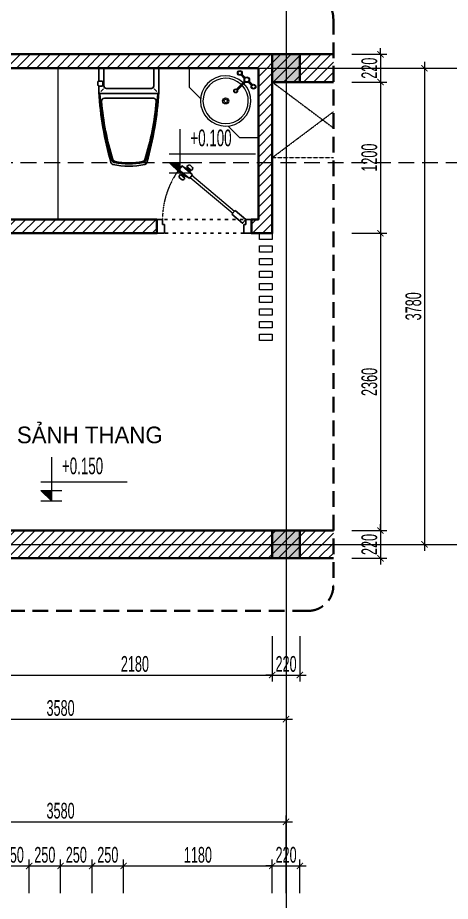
# Model space of a CAD drawing. Header units: millimetres. Extents: x 1336014 to 2939047, y -333549 to -60566.
# Drawn here: x 1419342 to 1422776, y -181620 to -174607 of the extents above; entities that cross this region are included whole.
import ezdxf
from ezdxf.enums import TextEntityAlignment as Align

# ---------------------------------------------------------------- set-up
doc = ezdxf.new("R2010")
doc.units = ezdxf.units.MM
doc.header["$MEASUREMENT"] = 0
for name, pattern in [('$1$HIDDEN', [0.375, 0.25, -0.125]), ('ACAD_ISO03W100', [30, 12, -18]), ('CENTER2', [1.125, 0.75, -0.125, 0.125, -0.125]), ('HIDDEN', [0.375, 0.25, -0.125])]:
    doc.linetypes.add(name, pattern=pattern)
for name, color, linetype, lineweight in [('01.Cut', 255, 'Continuous', 35), ('02.Thay', 145, 'Continuous', 15), ('04.Khuat', 250, 'HIDDEN', 18), ('06.betong', 2, 'Continuous', 35), ('07.Noi that', 169, 'Continuous', 5), ('07.noithat', 45, 'Continuous', 9), ('08.Dim', 156, 'Continuous', 15), ('09.Hatch', 250, 'Continuous', 5), ('10.Text', 254, 'Continuous', 18), ('10.truc', 250, 'CENTER2', 20), ('12.Kinh', 158, 'Continuous', 9), ('DIM', 252, 'Continuous', 20), ('NN_KI HIEU', 22, 'Continuous', 18)]:
    doc.layers.add(name, color=color, linetype=linetype, lineweight=lineweight)
for name, color, linetype in [('NET VUA', 143, 'Continuous'), ('NOITHAT', 250, 'Continuous'), ('text', 7, 'Continuous'), ('truc1', 250, 'ACAD_ISO03W100')]:
    doc.layers.add(name, color=color, linetype=linetype)
doc.styles.add('AVANTH', font='')
doc.styles.add('TT5_Text Dim', font='hoatbif.shx', dxfattribs={"width": 0.6})
doc.styles.get('AVANTH').set_extended_font_data('.VnAvantH')
doc.dimstyles.new('TT5_Dim 1-50', dxfattribs={"dimscale": 50, "dimtxt": 2.5, "dimasz": 1, "dimexe": 1, "dimexo": 0.5, "dimgap": 0.5, "dimtad": 1, "dimdec": 0, "dimzin": 0, "dimdsep": 46, "dimtxsty": 'TT5_Text Dim', "dimblk": 'ARCHTICK', "dimcen": 0, "dimdle": 1, "dimclrd": 256, "dimclre": 256, "dimclrt": 1, "dimadec": 0, "dimazin": 0, "dimtfac": 0.015, "dimtdec": 0, "dimtix": 1, "dimtmove": 2, "dimatfit": 3, "dimldrblk": 'DOT', "dimfxl": 1, "dimtolj": 1, "dimtzin": 0, "dimlwd": -1, "dimlwe": -1, "dimarcsym": 1})
pattern_1 = [(45, (872355.73, -161638.53), (-39.7747564, 39.7747564), [])]

# ---------------------------------------------------------------- blocks, each defined once
blk = doc.blocks.new('DFGFH')
h = blk.add_hatch(color=256)
h.dxf.hatch_style = 1
h.paths.add_polyline_path([(15438.1, 12136.8), (15658.1, 12136.8), (15658.1, 12356.8), (15438.1, 12356.8)])
blk.add_lwpolyline([(15438.1, 12136.8), (15658.1, 12136.8), (15658.1, 12356.8), (15438.1, 12356.8)], close=True)
blk = doc.blocks.new('xibet5')
for p, q in [((-198.5, 0), (-198.5, -141)), ((198.5, 0), (198.5, -141)), ((-245.5, -111.5), (-245.5, -132.5)), ((-237.5, -102.5), (-215.5, -102.5)), ((-206.5, -111.5), (-206.5, -132.5)), ((-237.5, -141.5), (-215.5, -141.5)), ((-227.5, -200), (227.5, -200)), ((-202, -163), (-223.3, -184.3)), ((-178.5, -161), (178.5, -161)), ((202, -163), (223.3, -184.3)), ((-194.4, -239), (194.4, -239))]:
    blk.add_line(p, q)
blk.add_lwpolyline([(-237.5, -102.5), (-237.5, -10, -0.414214), (-227.5, 0), (227.5, 0, -0.414214), (237.5, -10), (237.5, -190, -0.056436), (142.5, -748, -0.271858), (125.9, -763.6, -0.114547), (-126, -763.5, -0.271578), (-142.5, -747.8, -0.056423), (-237.5, -190), (-237.5, -141.5)], format="xyb")
for centre, radius, start, end in [((-236.4, -111.6), 9.11, 96.96668, 179.70143), ((-236.4, -132.5), 9.12, 180.30506, 262.9578), ((-215.5, -111.5), 9, 0, 90), ((-215.5, -132.5), 9, 270, 0), ((-227.5, -190), 10, 180, 270), ((1870.9, -94.5), 2102.6, 182.87428, 197.65536), ((-178.5, -141), 20, 180, 270), ((-1870.9, -94.5), 2102.6, 342.34464, 357.12572), ((178.5, -141), 20, 270, 0), ((227.5, -190), 10, 270, 0), ((-194.4, -261.5), 22.5, 90, 184.62462), ((1870.9, -94.5), 2094.5, 184.62454, 197.52765), ((-1870.9, -94.5), 2094.6, 342.46396, 355.37538), ((194.4, -261.5), 22.5, 355.37538, 90), ((-111.2, -725.3), 22.5, 197.65536, 257.50587), ((-104.9, -718.5), 22.5, 197.52765, 258.10049), ((0, -223.6), 536.4, 257.50587, 282.49413), ((0.7, -217.3), 534.7, 258.10049, 281.73735), ((104.9, -718.8), 22.5, 281.73735, 342.46396), ((111.2, -725.3), 22.5, 282.49413, 342.34464)]:
    blk.add_arc(centre, radius, start, end)
blk = doc.blocks.new('A$C4E7C6F34')
at = {"layer": 'DIM'}
blk.add_hatch(color=256, dxfattribs=at).paths.add_polyline_path([(-38, 0), (-38, 138), (-178, 138)])
for p, q in [((-38, 576), (-38, 0)), ((964, 248), (-178, 248)), ((-178, 138), (101, 138)), ((-178, 138), (-38, 0)), ((-178, 0), (101, 0))]:
    blk.add_line(p, q, dxfattribs=at)
at = {"layer": 'text', "style": 'TT5_Text Dim', "flags": 8}
blk.add_attdef('%%P0.000', text='', height=220, dxfattribs=at).set_placement((102, 461), align=Align.MIDDLE_LEFT)
blk = doc.blocks.new('dwc1')
at = {"layer": '04.Khuat'}
blk.add_arc((-110, -45), 661.1, 232.6174, 270, dxfattribs=at)
at = {"layer": '12.Kinh'}
for p, q in [((-173.6, -135.2), (-457, -472.4)), ((-157.3, -148.9), (-440.6, -486.1))]:
    blk.add_line(p, q, dxfattribs=at)
at = {"layer": 'NET VUA'}
for p, q in [((-110, 0), (0, 0)), ((0, -60), (0, 0)), ((-110, -45), (-110, 0)), ((-110, -45), (-70, -45)), ((-70, -60), (-70, -45)), ((-70, -60), (0, -60)), ((-180.8, -129.2), (-150.1, -154.9)), ((-542.4, -490.2), (-522.5, -466.6)), ((-528.1, -512.2), (-498.4, -476.9)), ((-515.7, -517.1), (-491.5, -488.2)), ((-503, -482.3), (-493.3, -490.4)), ((-491.5, -488.2), (-489.4, -489.9)), ((-489.4, -489.9), (-480.9, -483.2)), ((-480.9, -483.2), (-479.1, -484.7)), ((-463.8, -466.6), (-433.2, -492.3)), ((-523.6, -506.8), (-513.9, -514.9)), ((-513.7, -518.8), (-518.9, -528.4)), ((-518.9, -528.4), (-517.1, -529.9)), ((-515.7, -517.1), (-513.7, -518.8)), ((-484.6, -557.2), (-486.4, -555.7)), ((-476.1, -550.4), (-484.6, -557.2)), ((-474, -552.1), (-476.1, -550.4)), ((-474, -552.1), (-449.8, -523.3)), ((-462.5, -558.1), (-472.2, -550)), ((-467.1, -563.5), (-437.4, -528.2)), ((-451.8, -521.6), (-446.6, -512)), ((-449.8, -523.3), (-451.8, -521.6)), ((-441.9, -533.6), (-451.6, -525.5)), ((-446.6, -512), (-448.5, -510.5)), ((-443, -573.8), (-423.1, -550.1)), ((-70, -690), (0, -690)), ((-70, -690), (-70, -705)), ((0, -690), (0, -750)), ((-110, -705), (-110, -750)), ((-110, -705), (-70, -705)), ((-110, -750), (0, -750))]:
    blk.add_line(p, q, dxfattribs=at)
for points in [[(-180.8, -129.2), (-110, -45), (-79.4, -70.7), (-150.1, -154.9)], [(-433.2, -492.3), (-504, -576.5), (-534.6, -550.8), (-463.8, -466.6)]]:
    blk.add_lwpolyline(points, dxfattribs=at)
for centre, start, end in [((-518.4, -490.3), 179.97631, 246.09171), ((-518.4, -490.3), 33.8258, 99.94119), ((-447.1, -550.1), 359.97631, 66.09171), ((-447.1, -550.1), 213.8258, 279.94119)]:
    blk.add_arc(centre, 24, start, end, dxfattribs=at)
blk = doc.blocks.new('_ARCHTICK')
at = {"const_width": 0.15}
blk.add_lwpolyline([(-0.5, -0.5), (0.5, 0.5)], dxfattribs=at)
blk = doc.blocks.new('*D954')
at = {"layer": '08.Dim', "transparency": 16777216}
for p, q in [((1419182.7, -179516.5), (1419182.7, -179874)), ((1421362.7, -179516.5), (1421362.7, -179874)), ((1419132.7, -179824), (1421412.7, -179824))]:
    blk.add_line(p, q, dxfattribs=at)
at = {"layer": 'Defpoints', "color": 0, "transparency": 16777216}
for p in [(1419182.7, -179491.5), (1421362.7, -179491.5), (1421362.7, -179824)]:
    blk.add_point(p, dxfattribs=at)
at = {"layer": '08.Dim', "transparency": 16777216, "xscale": 50, "yscale": 50, "zscale": 50, "rotation": 180}
blk.add_blockref('_ARCHTICK', (1419182.7, -179824), dxfattribs=at)
at = {"layer": '08.Dim', "transparency": 16777216, "xscale": 50, "yscale": 50, "zscale": 50}
blk.add_blockref('_ARCHTICK', (1421362.7, -179824), dxfattribs=at)
at = {"layer": '08.Dim', "color": 1, "transparency": 16777216, "insert": (1420272.7, -179736.5), "char_height": 125, "attachment_point": 5, "style": 'TT5_Text Dim'}
blk.add_mtext('\\A1;2180', dxfattribs=at)
blk = doc.blocks.new('_DOT')
blk.add_line((-0.5, 0), (-1, 0))
at = {"const_width": 0.5}
blk.add_lwpolyline([(-0.25, 0, 1), (0.25, 0, 1)], format="xyb", close=True, dxfattribs=at)
blk = doc.blocks.new('*D955')
at = {"layer": '08.Dim', "transparency": 16777216}
for p, q in [((1421362.7, -179516.5), (1421362.7, -179874)), ((1421582.7, -179516.5), (1421582.7, -179874)), ((1421362.7, -179824), (1421312.7, -179824)), ((1421362.7, -179824), (1421582.7, -179824)), ((1421582.7, -179824), (1421632.7, -179824))]:
    blk.add_line(p, q, dxfattribs=at)
at = {"layer": 'Defpoints', "color": 0, "transparency": 16777216}
for p in [(1421362.7, -179491.5), (1421582.7, -179491.5), (1421582.7, -179824)]:
    blk.add_point(p, dxfattribs=at)
at = {"layer": '08.Dim', "transparency": 16777216, "xscale": 50, "yscale": 50, "zscale": 50}
blk.add_blockref('_ARCHTICK', (1421362.7, -179824), dxfattribs=at)
at = {"layer": '08.Dim', "transparency": 16777216, "xscale": 50, "yscale": 50, "zscale": 50, "rotation": 180}
blk.add_blockref('_ARCHTICK', (1421582.7, -179824), dxfattribs=at)
at = {"layer": '08.Dim', "color": 1, "transparency": 16777216, "insert": (1421472.7, -179736.5), "char_height": 125, "attachment_point": 5, "style": 'TT5_Text Dim'}
blk.add_mtext('\\A1;220', dxfattribs=at)
blk = doc.blocks.new('*D956')
at = {"layer": '08.Dim', "transparency": 16777216}
for p, q in [((1417892.7, -179516.5), (1417892.7, -180224)), ((1421472.7, -179516.5), (1421472.7, -180224)), ((1417842.7, -180174), (1421522.7, -180174))]:
    blk.add_line(p, q, dxfattribs=at)
at = {"layer": 'Defpoints', "color": 0, "transparency": 16777216}
for p in [(1417892.7, -179491.5), (1421472.7, -179491.5), (1421472.7, -180174)]:
    blk.add_point(p, dxfattribs=at)
at = {"layer": '08.Dim', "transparency": 16777216, "xscale": 50, "yscale": 50, "zscale": 50, "rotation": 180}
blk.add_blockref('_ARCHTICK', (1417892.7, -180174), dxfattribs=at)
at = {"layer": '08.Dim', "transparency": 16777216, "xscale": 50, "yscale": 50, "zscale": 50}
blk.add_blockref('_ARCHTICK', (1421472.7, -180174), dxfattribs=at)
at = {"layer": '08.Dim', "color": 1, "transparency": 16777216, "insert": (1419682.7, -180086.5), "char_height": 125, "attachment_point": 5, "style": 'TT5_Text Dim'}
blk.add_mtext('\\A1;3580', dxfattribs=at)
blk = doc.blocks.new('*D959')
at = {"layer": '08.Dim', "transparency": 16777216}
for p, q in [((1419182.7, -181555), (1419182.7, -181289)), ((1419432.7, -181555), (1419432.7, -181289)), ((1419132.7, -181339), (1419482.7, -181339))]:
    blk.add_line(p, q, dxfattribs=at)
at = {"layer": 'Defpoints', "color": 0, "transparency": 16777216}
for p in [(1419432.7, -181339), (1419182.7, -181580), (1419432.7, -181580)]:
    blk.add_point(p, dxfattribs=at)
at = {"layer": '08.Dim', "transparency": 16777216, "xscale": 50, "yscale": 50, "zscale": 50, "rotation": 180}
blk.add_blockref('_ARCHTICK', (1419182.7, -181339), dxfattribs=at)
at = {"layer": '08.Dim', "transparency": 16777216, "xscale": 50, "yscale": 50, "zscale": 50}
blk.add_blockref('_ARCHTICK', (1419432.7, -181339), dxfattribs=at)
at = {"layer": '08.Dim', "color": 1, "transparency": 16777216, "insert": (1419307.7, -181251.5), "char_height": 125, "attachment_point": 5, "style": 'TT5_Text Dim'}
blk.add_mtext('\\A1;250', dxfattribs=at)
blk = doc.blocks.new('*D960')
at = {"layer": '08.Dim', "transparency": 16777216}
for p, q in [((1419432.7, -181555), (1419432.7, -181289)), ((1419682.7, -181555), (1419682.7, -181289)), ((1419382.7, -181339), (1419732.7, -181339))]:
    blk.add_line(p, q, dxfattribs=at)
at = {"layer": 'Defpoints', "color": 0, "transparency": 16777216}
for p in [(1419682.7, -181339), (1419432.7, -181580), (1419682.7, -181580)]:
    blk.add_point(p, dxfattribs=at)
at = {"layer": '08.Dim', "transparency": 16777216, "xscale": 50, "yscale": 50, "zscale": 50, "rotation": 180}
blk.add_blockref('_ARCHTICK', (1419432.7, -181339), dxfattribs=at)
at = {"layer": '08.Dim', "transparency": 16777216, "xscale": 50, "yscale": 50, "zscale": 50}
blk.add_blockref('_ARCHTICK', (1419682.7, -181339), dxfattribs=at)
at = {"layer": '08.Dim', "color": 1, "transparency": 16777216, "insert": (1419557.7, -181251.5), "char_height": 125, "attachment_point": 5, "style": 'TT5_Text Dim'}
blk.add_mtext('\\A1;250', dxfattribs=at)
blk = doc.blocks.new('*D961')
at = {"layer": '08.Dim', "transparency": 16777216}
for p, q in [((1419682.7, -181555), (1419682.7, -181289)), ((1419932.7, -181555), (1419932.7, -181289)), ((1419632.7, -181339), (1419982.7, -181339))]:
    blk.add_line(p, q, dxfattribs=at)
at = {"layer": 'Defpoints', "color": 0, "transparency": 16777216}
for p in [(1419932.7, -181339), (1419682.7, -181580), (1419932.7, -181580)]:
    blk.add_point(p, dxfattribs=at)
at = {"layer": '08.Dim', "transparency": 16777216, "xscale": 50, "yscale": 50, "zscale": 50, "rotation": 180}
blk.add_blockref('_ARCHTICK', (1419682.7, -181339), dxfattribs=at)
at = {"layer": '08.Dim', "transparency": 16777216, "xscale": 50, "yscale": 50, "zscale": 50}
blk.add_blockref('_ARCHTICK', (1419932.7, -181339), dxfattribs=at)
at = {"layer": '08.Dim', "color": 1, "transparency": 16777216, "insert": (1419807.7, -181251.5), "char_height": 125, "attachment_point": 5, "style": 'TT5_Text Dim'}
blk.add_mtext('\\A1;250', dxfattribs=at)
blk = doc.blocks.new('*D962')
at = {"layer": '08.Dim', "transparency": 16777216}
for p, q in [((1419932.7, -181555), (1419932.7, -181289)), ((1420182.7, -181555), (1420182.7, -181289)), ((1419882.7, -181339), (1420232.7, -181339))]:
    blk.add_line(p, q, dxfattribs=at)
at = {"layer": 'Defpoints', "color": 0, "transparency": 16777216}
for p in [(1420182.7, -181339), (1419932.7, -181580), (1420182.7, -181580)]:
    blk.add_point(p, dxfattribs=at)
at = {"layer": '08.Dim', "transparency": 16777216, "xscale": 50, "yscale": 50, "zscale": 50, "rotation": 180}
blk.add_blockref('_ARCHTICK', (1419932.7, -181339), dxfattribs=at)
at = {"layer": '08.Dim', "transparency": 16777216, "xscale": 50, "yscale": 50, "zscale": 50}
blk.add_blockref('_ARCHTICK', (1420182.7, -181339), dxfattribs=at)
at = {"layer": '08.Dim', "color": 1, "transparency": 16777216, "insert": (1420057.7, -181251.5), "char_height": 125, "attachment_point": 5, "style": 'TT5_Text Dim'}
blk.add_mtext('\\A1;250', dxfattribs=at)
blk = doc.blocks.new('*D963')
at = {"layer": '08.Dim', "transparency": 16777216}
for p, q in [((1420182.7, -181555), (1420182.7, -181289)), ((1421362.7, -181555), (1421362.7, -181289)), ((1420132.7, -181339), (1421412.7, -181339))]:
    blk.add_line(p, q, dxfattribs=at)
at = {"layer": 'Defpoints', "color": 0, "transparency": 16777216}
for p in [(1421362.7, -181339), (1420182.7, -181580), (1421362.7, -181580)]:
    blk.add_point(p, dxfattribs=at)
at = {"layer": '08.Dim', "transparency": 16777216, "xscale": 50, "yscale": 50, "zscale": 50, "rotation": 180}
blk.add_blockref('_ARCHTICK', (1420182.7, -181339), dxfattribs=at)
at = {"layer": '08.Dim', "transparency": 16777216, "xscale": 50, "yscale": 50, "zscale": 50}
blk.add_blockref('_ARCHTICK', (1421362.7, -181339), dxfattribs=at)
at = {"layer": '08.Dim', "color": 1, "transparency": 16777216, "insert": (1420772.7, -181251.5), "char_height": 125, "attachment_point": 5, "style": 'TT5_Text Dim'}
blk.add_mtext('\\A1;1180', dxfattribs=at)
blk = doc.blocks.new('*D964')
at = {"layer": '08.Dim', "transparency": 16777216}
for p, q in [((1421362.7, -181555), (1421362.7, -181289)), ((1421582.7, -181555), (1421582.7, -181289)), ((1421362.7, -181339), (1421312.7, -181339)), ((1421362.7, -181339), (1421582.7, -181339)), ((1421582.7, -181339), (1421632.7, -181339))]:
    blk.add_line(p, q, dxfattribs=at)
at = {"layer": 'Defpoints', "color": 0, "transparency": 16777216}
for p in [(1421582.7, -181339), (1421362.7, -181580), (1421582.7, -181580)]:
    blk.add_point(p, dxfattribs=at)
at = {"layer": '08.Dim', "transparency": 16777216, "xscale": 50, "yscale": 50, "zscale": 50}
blk.add_blockref('_ARCHTICK', (1421362.7, -181339), dxfattribs=at)
at = {"layer": '08.Dim', "transparency": 16777216, "xscale": 50, "yscale": 50, "zscale": 50, "rotation": 180}
blk.add_blockref('_ARCHTICK', (1421582.7, -181339), dxfattribs=at)
at = {"layer": '08.Dim', "color": 1, "transparency": 16777216, "insert": (1421472.7, -181251.5), "char_height": 125, "attachment_point": 5, "style": 'TT5_Text Dim'}
blk.add_mtext('\\A1;220', dxfattribs=at)
blk = doc.blocks.new('*D965')
at = {"layer": '08.Dim', "transparency": 16777216}
for p, q in [((1417892.7, -181555), (1417892.7, -180939)), ((1421472.7, -181555), (1421472.7, -180939)), ((1417842.7, -180989), (1421522.7, -180989))]:
    blk.add_line(p, q, dxfattribs=at)
at = {"layer": 'Defpoints', "color": 0, "transparency": 16777216}
for p in [(1421472.7, -180989), (1417892.7, -181580), (1421472.7, -181580)]:
    blk.add_point(p, dxfattribs=at)
at = {"layer": '08.Dim', "transparency": 16777216, "xscale": 50, "yscale": 50, "zscale": 50, "rotation": 180}
blk.add_blockref('_ARCHTICK', (1417892.7, -180989), dxfattribs=at)
at = {"layer": '08.Dim', "transparency": 16777216, "xscale": 50, "yscale": 50, "zscale": 50}
blk.add_blockref('_ARCHTICK', (1421472.7, -180989), dxfattribs=at)
at = {"layer": '08.Dim', "color": 1, "transparency": 16777216, "insert": (1419682.7, -180901.5), "char_height": 125, "attachment_point": 5, "style": 'TT5_Text Dim'}
blk.add_mtext('\\A1;3580', dxfattribs=at)
blk = doc.blocks.new('*D995')
at = {"layer": '08.Dim', "transparency": 16777216}
for p, q in [((1421995.5, -174897.6), (1422271.2, -174897.6)), ((1422221.2, -174897.6), (1422221.2, -174847.6)), ((1422221.2, -174897.6), (1422221.2, -175117.6)), ((1421995.5, -175117.6), (1422271.2, -175117.6)), ((1422221.2, -175117.6), (1422221.2, -175167.6))]:
    blk.add_line(p, q, dxfattribs=at)
at = {"layer": 'Defpoints', "color": 0, "transparency": 16777216}
for p in [(1421970.5, -174897.6), (1421970.5, -175117.6), (1422221.2, -175117.6)]:
    blk.add_point(p, dxfattribs=at)
at = {"layer": '08.Dim', "transparency": 16777216, "xscale": 50, "yscale": 50, "zscale": 50}
for p, rotation in [((1422221.2, -174897.6), 270), ((1422221.2, -175117.6), 90)]:
    blk.add_blockref('_ARCHTICK', p, dxfattribs=dict(at, rotation=rotation))
at = {"layer": '08.Dim', "color": 1, "transparency": 16777216, "insert": (1422133.7, -175007.6), "char_height": 125, "attachment_point": 5, "rotation": 90, "style": 'TT5_Text Dim'}
blk.add_mtext('\\A1;220', dxfattribs=at)
blk = doc.blocks.new('*D996')
at = {"layer": '08.Dim', "transparency": 16777216}
for p, q in [((1421995.5, -175117.6), (1422271.2, -175117.6)), ((1422221.2, -175067.6), (1422221.2, -176367.6)), ((1421995.5, -176317.6), (1422271.2, -176317.6))]:
    blk.add_line(p, q, dxfattribs=at)
at = {"layer": 'Defpoints', "color": 0, "transparency": 16777216}
for p in [(1421970.5, -175117.6), (1421970.5, -176317.6), (1422221.2, -176317.6)]:
    blk.add_point(p, dxfattribs=at)
at = {"layer": '08.Dim', "transparency": 16777216, "xscale": 50, "yscale": 50, "zscale": 50}
for p, rotation in [((1422221.2, -175117.6), 90), ((1422221.2, -176317.6), 270)]:
    blk.add_blockref('_ARCHTICK', p, dxfattribs=dict(at, rotation=rotation))
at = {"layer": '08.Dim', "color": 1, "transparency": 16777216, "insert": (1422133.7, -175717.6), "char_height": 125, "attachment_point": 5, "rotation": 90, "style": 'TT5_Text Dim'}
blk.add_mtext('\\A1;1200', dxfattribs=at)
blk = doc.blocks.new('*D997')
at = {"layer": '08.Dim', "transparency": 16777216}
for p, q in [((1422221.2, -176267.6), (1422221.2, -178727.6)), ((1421995.5, -176317.6), (1422271.2, -176317.6)), ((1421995.5, -178677.6), (1422271.2, -178677.6))]:
    blk.add_line(p, q, dxfattribs=at)
at = {"layer": 'Defpoints', "color": 0, "transparency": 16777216}
for p in [(1421970.5, -176317.6), (1421970.5, -178677.6), (1422221.2, -178677.6)]:
    blk.add_point(p, dxfattribs=at)
at = {"layer": '08.Dim', "transparency": 16777216, "xscale": 50, "yscale": 50, "zscale": 50}
for p, rotation in [((1422221.2, -176317.6), 90), ((1422221.2, -178677.6), 270)]:
    blk.add_blockref('_ARCHTICK', p, dxfattribs=dict(at, rotation=rotation))
at = {"layer": '08.Dim', "color": 1, "transparency": 16777216, "insert": (1422133.7, -177497.6), "char_height": 125, "attachment_point": 5, "rotation": 90, "style": 'TT5_Text Dim'}
blk.add_mtext('\\A1;2360', dxfattribs=at)
blk = doc.blocks.new('*D998')
at = {"layer": '08.Dim', "transparency": 16777216}
for p, q in [((1422221.2, -178677.6), (1422221.2, -178627.6)), ((1421995.5, -178677.6), (1422271.2, -178677.6)), ((1422221.2, -178677.6), (1422221.2, -178897.6)), ((1421995.5, -178897.6), (1422271.2, -178897.6)), ((1422221.2, -178897.6), (1422221.2, -178947.6))]:
    blk.add_line(p, q, dxfattribs=at)
at = {"layer": 'Defpoints', "color": 0, "transparency": 16777216}
for p in [(1421970.5, -178677.6), (1421970.5, -178897.6), (1422221.2, -178897.6)]:
    blk.add_point(p, dxfattribs=at)
at = {"layer": '08.Dim', "transparency": 16777216, "xscale": 50, "yscale": 50, "zscale": 50}
for p, rotation in [((1422221.2, -178677.6), 270), ((1422221.2, -178897.6), 90)]:
    blk.add_blockref('_ARCHTICK', p, dxfattribs=dict(at, rotation=rotation))
at = {"layer": '08.Dim', "color": 1, "transparency": 16777216, "insert": (1422133.7, -178787.6), "char_height": 125, "attachment_point": 5, "rotation": 90, "style": 'TT5_Text Dim'}
blk.add_mtext('\\A1;220', dxfattribs=at)
blk = doc.blocks.new('*D999')
at = {"layer": '08.Dim', "transparency": 16777216}
for p, q in [((1422571.2, -174957.6), (1422571.2, -178837.6)), ((1421995.5, -175007.6), (1422621.2, -175007.6)), ((1421995.5, -178787.6), (1422621.2, -178787.6))]:
    blk.add_line(p, q, dxfattribs=at)
at = {"layer": 'Defpoints', "color": 0, "transparency": 16777216}
for p in [(1421970.5, -175007.6), (1421970.5, -178787.6), (1422571.2, -178787.6)]:
    blk.add_point(p, dxfattribs=at)
at = {"layer": '08.Dim', "transparency": 16777216, "xscale": 50, "yscale": 50, "zscale": 50}
for p, rotation in [((1422571.2, -175007.6), 90), ((1422571.2, -178787.6), 270)]:
    blk.add_blockref('_ARCHTICK', p, dxfattribs=dict(at, rotation=rotation))
at = {"layer": '08.Dim', "color": 1, "transparency": 16777216, "insert": (1422483.7, -176897.6), "char_height": 125, "attachment_point": 5, "rotation": 90, "style": 'TT5_Text Dim'}
blk.add_mtext('\\A1;3780', dxfattribs=at)

msp = doc.modelspace()

# ---------------------------------------------------------------- hatches: boundary and pattern name
at = {"layer": '09.Hatch', "ltscale": 50}
h = msp.add_hatch(dxfattribs=at)
h.set_pattern_fill('TUONGXAY', color=256, scale=450, style=0)
h.set_pattern_definition(pattern_1)
h.paths.add_polyline_path([(1417533.7, -174897.6), (1417533.7, -175117.6), (1417892.7, -175117.6), (1417892.7, -176317.6), (1418002.7, -176317.6), (1420447.7, -176317.6), (1420447.7, -176207.6), (1418002.7, -176207.6), (1418002.7, -175007.6), (1421252.7, -175007.6), (1421252.7, -176207.6), (1421197.7, -176207.6), (1421197.7, -176317.6), (1421252.7, -176317.6), (1421362.7, -176317.6), (1421362.7, -175117.6), (1421847.7, -175117.6), (1421847.7, -174897.6)])
h = msp.add_hatch(dxfattribs=at)
h.set_pattern_fill('TUONGXAY', color=256, scale=450, style=0)
h.set_pattern_definition(pattern_1)
h.paths.add_polyline_path([(1417533.7, -178677.6), (1417533.7, -178897.6), (1421847.7, -178897.6), (1421847.7, -178677.6)])

# ---------------------------------------------------------------- linework, layer by layer
at = {"layer": '01.Cut', "color": 6, "linetype": '$1$HIDDEN', "ltscale": 500}
msp.add_lwpolyline([(1417733.7, -174415.2), (1421647.7, -174415.2, -0.414214), (1421847.7, -174615.2), (1421847.7, -179114.7, -0.414214), (1421647.7, -179314.7), (1417733.7, -179314.7, -0.414214), (1417533.7, -179114.7), (1417533.7, -174615.2, -0.414214)], format="xyb", close=True, dxfattribs=at)
at = {"layer": '01.Cut'}
for points in [[(1421847.7, -174897.6), (1417533.7, -174897.6)], [(1420447.7, -176207.6), (1418002.7, -176207.6), (1418002.7, -175007.6), (1421252.7, -175007.6), (1421252.7, -176207.6), (1421197.7, -176207.6)], [(1420447.7, -176207.6), (1420447.7, -176317.6), (1418002.7, -176317.6), (1417892.7, -176317.6), (1417892.7, -175117.6), (1417892.7, -175117.6)], [(1421362.7, -175117.6), (1421362.7, -176317.6), (1421252.7, -176317.6), (1421252.7, -176317.6), (1421197.7, -176317.6), (1421197.7, -176207.6), (1421252.7, -176207.6), (1421252.7, -175117.6)], [(1421847.7, -175117.6), (1421362.7, -175117.6)], [(1421252.7, -176317.6), (1421197.7, -176317.6)], [(1417533.7, -178677.6), (1421847.7, -178677.6)], [(1417533.7, -178897.6), (1421847.7, -178897.6)]]:
    msp.add_lwpolyline(points, dxfattribs=at)
at = {"layer": '02.Thay'}
msp.add_line((1419660.9, -175007.6), (1419660.9, -176207.6), dxfattribs=at)
at = {"layer": '07.Noi that', "linetype": 'HIDDEN'}
for p, q in [((1421362.7, -175717.6), (1421362.7, -175117.6)), ((1421362.7, -175117.6), (1421847.7, -175481.4)), ((1421362.7, -175717.6), (1421847.7, -175353.9))]:
    msp.add_line(p, q, dxfattribs=at)
msp.add_lwpolyline([(1421362.7, -175717.6), (1421847.7, -175717.6)], dxfattribs=at)
at = {"layer": '07.noithat'}
for p, q in [((1421141.8, -175110.9), (1421078.6, -175174)), ((1421145.2, -175115.2), (1421083.2, -175177.2)), ((1421149.5, -175118.6), (1421086.3, -175181.7)), ((1421141.1, -175089.4), (1421114.9, -175063.2)), ((1421144.2, -175084.8), (1421119.3, -175059.9)), ((1421148.4, -175081.1), (1421122.7, -175055.3)), ((1421171, -175119.3), (1421197.2, -175145.5)), ((1421175.6, -175116.1), (1421200.5, -175141.1)), ((1421179.3, -175111.9), (1421205.1, -175137.7))]:
    msp.add_line(p, q, dxfattribs=at)
for points in [[(1421252.7, -175007.6), (1420702.7, -175007.6), (1420702.7, -175157.6), (1420793.8, -175248.8)], [(1421011.6, -175466.5), (1421102.7, -175557.6), (1421252.7, -175557.6), (1421252.7, -175007.6)]]:
    msp.add_lwpolyline(points, dxfattribs=at)
for points in [[(1421262.7, -176317.6), (1421362.7, -176317.6), (1421362.7, -176367.6), (1421262.7, -176367.6)], [(1421262.7, -176417.6), (1421362.7, -176417.6), (1421362.7, -176467.6), (1421262.7, -176467.6)], [(1421262.7, -176517.6), (1421362.7, -176517.6), (1421362.7, -176567.6), (1421262.7, -176567.6)], [(1421262.7, -176617.6), (1421362.7, -176617.6), (1421362.7, -176667.6), (1421262.7, -176667.6)], [(1421262.7, -176717.6), (1421362.7, -176717.6), (1421362.7, -176767.6), (1421262.7, -176767.6)], [(1421262.7, -176817.6), (1421362.7, -176817.6), (1421362.7, -176867.6), (1421262.7, -176867.6)], [(1421262.7, -176917.6), (1421362.7, -176917.6), (1421362.7, -176967.6), (1421262.7, -176967.6)], [(1421262.7, -177017.6), (1421362.7, -177017.6), (1421362.7, -177067.6), (1421262.7, -177067.6)], [(1421262.7, -177117.6), (1421362.7, -177117.6), (1421362.7, -177167.6), (1421262.7, -177167.6)]]:
    msp.add_lwpolyline(points, close=True, dxfattribs=at)
for centre, radius in [((1421105.6, -175046.1), 19.4), ((1421105.6, -175046.1), 14), ((1421160.9, -175099.5), 22.2), ((1421160.9, -175099.5), 16.8), ((1421072.3, -175188), 15.4), ((1421072.3, -175188), 12.1), ((1421214.3, -175154.8), 19.4), ((1421214.3, -175154.8), 14), ((1420993, -175267.4), 24), ((1420993, -175267.4), 14)]:
    msp.add_circle(centre, radius, dxfattribs=at)
for radius in [200, 180]:
    msp.add_arc((1420993, -175267.4), radius, 46.55955, 43.44045, dxfattribs=at)
at = {"layer": '10.truc'}
for p, q in [((1421472.7, -171637.7), (1421472.7, -189212.5)), ((1415615.6, -175007.6), (1429765.5, -175007.6)), ((1415615.6, -178787.6), (1429765.5, -178787.6))]:
    msp.add_line(p, q, dxfattribs=at)
at = {"layer": 'NN_KI HIEU', "linetype": '$1$HIDDEN', "ltscale": 500}
msp.add_line((1415615.6, -175756.9), (1429765.5, -175756.9), dxfattribs=at)
at = {"layer": 'truc1', "ltscale": 2}
msp.add_lwpolyline([(1420447.7, -176207.6), (1421197.7, -176207.6), (1421197.7, -176317.6), (1420447.7, -176317.6)], close=True, dxfattribs=at)

# ---------------------------------------------------------------- block references
at = {"layer": '01.Cut', "rotation": 270}
msp.add_blockref('dwc1', (1421197.7, -176317.6), dxfattribs=at)
at = {"layer": '06.betong'}
for p in [(1405924.6, -187254.4), (1405924.6, -191034.4)]:
    msp.add_blockref('DFGFH', p, dxfattribs=at)
at = {"layer": '08.Dim'}
ref = msp.add_blockref('A$C4E7C6F34', (1420651.6, -175837.8), dxfattribs=dict(at, xscale=0.6, yscale=0.6, zscale=0.6))
ref.add_attrib('%%P0.000', '+0.100', dxfattribs={"layer": 'text', "height": 132, "style": 'TT5_Text Dim', "width": 0.6, "flags": 8}).set_placement((1420713.1, -175561), align=Align.MIDDLE_LEFT)
ref = msp.add_blockref('A$C4E7C6F34', (1419632.2, -178441), dxfattribs=dict(at, xscale=0.6, yscale=0.6, zscale=0.6))
ref.add_attrib('%%P0.000', '+0.150', dxfattribs={"layer": 'text', "height": 132, "style": 'TT5_Text Dim', "width": 0.6, "flags": 8}).set_placement((1419693.6, -178164.2), align=Align.MIDDLE_LEFT)
at = {"layer": 'NOITHAT'}
msp.add_blockref('xibet5', (1420224.6, -175007.6), dxfattribs=at)

# ---------------------------------------------------------------- texts
at = {"layer": '10.Text', "color": 4, "style": 'AVANTH'}
msp.add_text('s¶nh thang', height=132, dxfattribs=at).set_placement((1419335.9, -177984.2))

# ---------------------------------------------------------------- dimensions: what is measured, and where the dimension line sits
at = {"layer": '08.Dim'}
for base, p1, p2, picture, middle in [((1422221.2, -175117.6), (1421970.5, -174897.6), (1421970.5, -175117.6), '*D995', (1422133.7, -175007.6)), ((1422571.2, -178787.6), (1421970.5, -175007.6), (1421970.5, -178787.6), '*D999', (1422483.7, -176897.6)), ((1422221.2, -176317.6), (1421970.5, -175117.6), (1421970.5, -176317.6), '*D996', (1422133.7, -175717.6)), ((1422221.2, -178677.6), (1421970.5, -176317.6), (1421970.5, -178677.6), '*D997', (1422133.7, -177497.6)), ((1422221.2, -178897.6), (1421970.5, -178677.6), (1421970.5, -178897.6), '*D998', (1422133.7, -178787.6))]:
    dim = msp.add_linear_dim(base=base, p1=p1, p2=p2, angle=90, dimstyle='TT5_Dim 1-50', dxfattribs=at)
    dim.commit()
    dim.dimension.update_dxf_attribs({"geometry": picture, "text_midpoint": middle})
for base, p1, p2, picture, middle in [((1421472.7, -180174), (1417892.7, -179491.5), (1421472.7, -179491.5), '*D956', (1419682.7, -180086.5)), ((1421362.7, -179824), (1419182.7, -179491.5), (1421362.7, -179491.5), '*D954', (1420272.7, -179736.5)), ((1421582.7, -179824), (1421362.7, -179491.5), (1421582.7, -179491.5), '*D955', (1421472.7, -179736.5)), ((1421472.7, -180989), (1417892.7, -181580), (1421472.7, -181580), '*D965', (1419682.7, -180901.5)), ((1419432.7, -181339), (1419182.7, -181580), (1419432.7, -181580), '*D959', (1419307.7, -181251.5)), ((1419682.7, -181339), (1419432.7, -181580), (1419682.7, -181580), '*D960', (1419557.7, -181251.5)), ((1419932.7, -181339), (1419682.7, -181580), (1419932.7, -181580), '*D961', (1419807.7, -181251.5)), ((1420182.7, -181339), (1419932.7, -181580), (1420182.7, -181580), '*D962', (1420057.7, -181251.5)), ((1421362.7, -181339), (1420182.7, -181580), (1421362.7, -181580), '*D963', (1420772.7, -181251.5)), ((1421582.7, -181339), (1421362.7, -181580), (1421582.7, -181580), '*D964', (1421472.7, -181251.5))]:
    dim = msp.add_linear_dim(base=base, p1=p1, p2=p2, dimstyle='TT5_Dim 1-50', dxfattribs=at)
    dim.commit()
    dim.dimension.update_dxf_attribs({"geometry": picture, "text_midpoint": middle})

doc.saveas('drawing.dxf')
